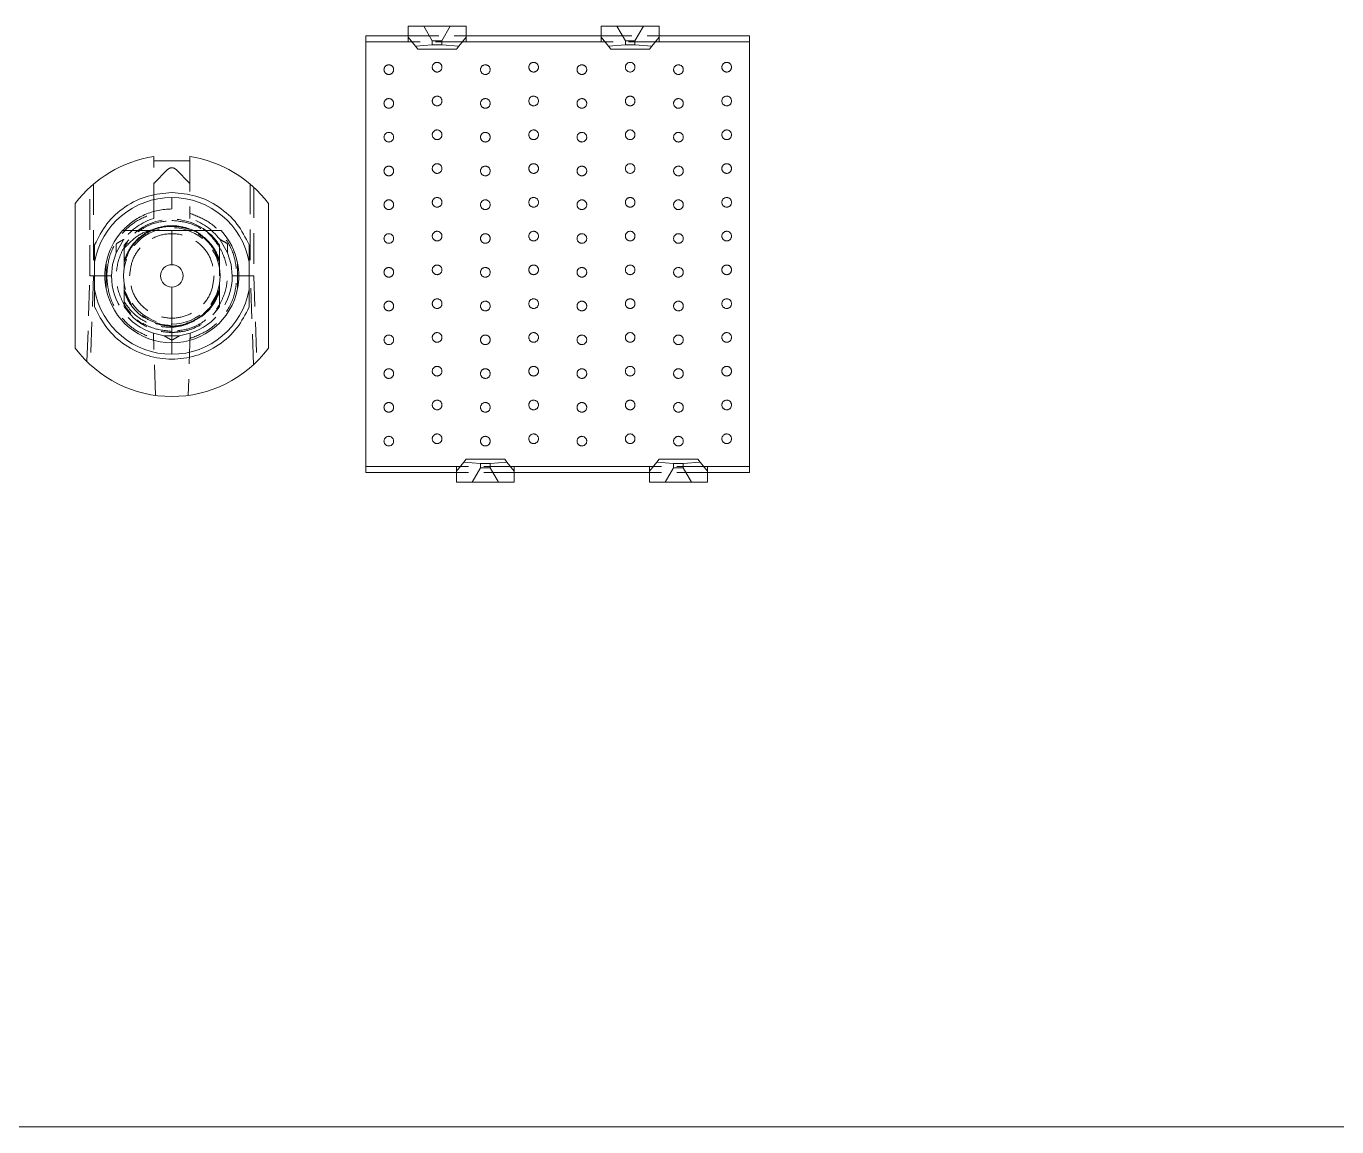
# Model space of a CAD drawing. Header units: millimetres. Extents: x 5 to 589, y 5 to 415.
# Drawn here: x 396.6 to 450.9, y 96.4 to 142 of the extents above; entities that cross this region are included whole.
import ezdxf

# ---------------------------------------------------------------- set-up
doc = ezdxf.new("R2010")
doc.units = ezdxf.units.MM
doc.linetypes.add('HIDDEN', pattern=[1.905, 1.27, -0.635])

msp = doc.modelspace()

# ---------------------------------------------------------------- linework, layer by layer
at = {"color": 7, "linetype": 'Continuous', "lineweight": 15}
for p, q in [((412.419, 141.564), (412.419, 142.014)), ((412.419, 142.014), (413.073, 142.014)), ((413.073, 142.014), (413.419, 141.414)), ((413.073, 142.014), (414.165, 142.014)), ((413.819, 141.414), (414.165, 142.014)), ((414.165, 142.014), (414.819, 142.014)), ((414.819, 142.014), (414.819, 141.564)), ((420.419, 141.564), (420.419, 142.014)), ((420.419, 142.014), (421.073, 142.014)), ((421.073, 142.014), (421.419, 141.414)), ((421.073, 142.014), (422.165, 142.014)), ((421.819, 141.414), (422.165, 142.014)), ((422.165, 142.014), (422.819, 142.014)), ((422.819, 142.014), (422.819, 141.564)), ((410.669, 141.614), (412.419, 141.614)), ((410.669, 141.614), (410.669, 141.364)), ((410.669, 141.364), (410.669, 123.764)), ((412.419, 141.364), (410.669, 141.364)), ((412.724, 141.183), (412.419, 141.564)), ((412.419, 141.364), (412.419, 141.564)), ((412.724, 141.183), (413.419, 141.244)), ((413.419, 141.414), (413.419, 141.244)), ((413.819, 141.414), (413.419, 141.414)), ((413.419, 141.244), (413.819, 141.244)), ((413.819, 141.244), (413.819, 141.414)), ((413.819, 141.244), (414.514, 141.183)), ((414.514, 141.183), (414.819, 141.564)), ((414.819, 141.614), (420.419, 141.614)), ((414.819, 141.564), (414.819, 141.364)), ((420.419, 141.364), (414.819, 141.364)), ((420.724, 141.183), (420.419, 141.564)), ((420.419, 141.364), (420.419, 141.564)), ((420.724, 141.183), (421.419, 141.244)), ((421.819, 141.414), (421.419, 141.414)), ((421.419, 141.414), (421.419, 141.244)), ((421.419, 141.244), (421.819, 141.244)), ((421.819, 141.244), (421.819, 141.414)), ((421.819, 141.244), (422.514, 141.183)), ((422.819, 141.564), (422.514, 141.183)), ((422.819, 141.614), (426.569, 141.614)), ((422.819, 141.564), (422.819, 141.364)), ((426.569, 141.364), (422.819, 141.364)), ((426.569, 141.614), (426.569, 141.364)), ((426.569, 123.764), (426.569, 141.364)), ((412.819, 141.064), (412.724, 141.183)), ((414.419, 141.064), (412.819, 141.064)), ((414.514, 141.183), (414.419, 141.064)), ((420.819, 141.064), (420.724, 141.183)), ((422.419, 141.064), (420.819, 141.064)), ((422.514, 141.183), (422.419, 141.064)), ((401.879, 136.607), (401.879, 136.439)), ((403.379, 136.439), (401.879, 136.439)), ((403.379, 136.607), (403.379, 136.439)), ((402.629, 134.914), (402.629, 134.439)), ((398.629, 134.664), (398.629, 128.664)), ((406.629, 128.664), (406.629, 134.664)), ((402.629, 132.129), (402.629, 133.539)), ((402.629, 128.889), (402.629, 131.199)), ((402.629, 128.889), (402.629, 128.414)), ((414.724, 123.945), (414.419, 123.564)), ((414.724, 123.945), (414.819, 124.064)), ((415.419, 123.884), (414.724, 123.945)), ((414.819, 124.064), (416.419, 124.064)), ((415.419, 123.884), (415.419, 123.714)), ((415.819, 123.884), (415.419, 123.884)), ((416.514, 123.945), (415.819, 123.884)), ((415.819, 123.714), (415.819, 123.884)), ((416.419, 124.064), (416.514, 123.945)), ((416.514, 123.945), (416.819, 123.564)), ((422.419, 123.564), (422.723, 123.945)), ((422.723, 123.945), (422.819, 124.064)), ((423.419, 123.884), (422.723, 123.945)), ((422.819, 124.064), (424.419, 124.064)), ((423.819, 123.884), (423.419, 123.884)), ((423.419, 123.884), (423.419, 123.714)), ((424.514, 123.945), (423.819, 123.884)), ((423.819, 123.714), (423.819, 123.884)), ((424.419, 124.064), (424.514, 123.945)), ((424.514, 123.945), (424.819, 123.564)), ((410.669, 123.764), (414.419, 123.764)), ((410.669, 123.764), (410.669, 123.514)), ((410.669, 123.514), (414.419, 123.514)), ((414.419, 123.564), (414.419, 123.764)), ((414.419, 123.114), (414.419, 123.564)), ((415.419, 123.714), (415.073, 123.114)), ((415.419, 123.714), (415.819, 123.714)), ((416.165, 123.114), (415.819, 123.714)), ((416.819, 123.764), (422.419, 123.764)), ((416.819, 123.764), (416.819, 123.564)), ((416.819, 123.564), (416.819, 123.114)), ((422.419, 123.514), (416.819, 123.514)), ((422.419, 123.564), (422.419, 123.764)), ((422.419, 123.114), (422.419, 123.564)), ((423.419, 123.714), (423.073, 123.114)), ((423.419, 123.714), (423.819, 123.714)), ((424.165, 123.114), (423.819, 123.714)), ((424.819, 123.764), (426.569, 123.764)), ((424.819, 123.764), (424.819, 123.564)), ((424.819, 123.564), (424.819, 123.114)), ((426.569, 123.514), (424.819, 123.514)), ((426.569, 123.514), (426.569, 123.764)), ((415.073, 123.114), (414.419, 123.114)), ((416.165, 123.114), (415.073, 123.114)), ((416.819, 123.114), (416.165, 123.114)), ((423.073, 123.114), (422.419, 123.114)), ((424.165, 123.114), (423.073, 123.114)), ((424.819, 123.114), (424.165, 123.114)), ((76.657, 96.394), (508.457, 96.394))]:
    msp.add_line(p, q, dxfattribs=at)
at = {"color": 7, "linetype": 'HIDDEN', "lineweight": 0}
for p, q in [((412.419, 141.614), (414.819, 141.614)), ((414.819, 141.364), (412.419, 141.364)), ((420.419, 141.614), (422.819, 141.614)), ((422.819, 141.364), (420.419, 141.364)), ((401.879, 134.258), (401.879, 136.439)), ((403.379, 136.439), (403.379, 134.258)), ((401.879, 135.499), (402.452, 136.072)), ((402.806, 136.072), (403.379, 135.499)), ((399.235, 131.664), (399.235, 135.335)), ((399.379, 135.464), (399.379, 132.314)), ((405.879, 132.314), (405.879, 135.464)), ((406.023, 135.335), (406.023, 131.664)), ((404.091, 133.485), (403.939, 133.594)), ((400.643, 133.183), (400.321, 132.624)), ((400.845, 133.165), (400.654, 132.937)), ((400.844, 133.164), (400.654, 132.937)), ((404.027, 133.553), (404.604, 132.937)), ((404.937, 132.624), (404.614, 133.183)), ((400.654, 132.937), (400.654, 131.979)), ((400.654, 132.665), (400.654, 132.315)), ((400.816, 132.63), (400.654, 132.315)), ((400.654, 132.23), (400.804, 132.547)), ((400.801, 132.543), (400.654, 132.23)), ((404.31, 132.887), (404.604, 132.315)), ((404.31, 132.886), (404.604, 132.315)), ((404.444, 132.569), (404.604, 132.23)), ((404.604, 132.23), (404.444, 132.569)), ((404.604, 132.315), (404.48, 132.556)), ((404.604, 132.937), (404.604, 132.315)), ((404.604, 131.979), (404.604, 132.23)), ((404.604, 131.664), (404.604, 132.017)), ((399.11, 128.111), (399.235, 131.664)), ((399.379, 131.664), (399.235, 131.664)), ((399.379, 131.664), (399.25, 127.978)), ((399.379, 131.664), (399.929, 131.664)), ((400.129, 131.664), (399.929, 131.664)), ((405.329, 131.664), (405.129, 131.664)), ((405.329, 131.664), (405.879, 131.664)), ((406.008, 127.978), (405.879, 131.664)), ((405.879, 131.664), (406.023, 131.664)), ((406.023, 131.664), (406.147, 128.111)), ((400.654, 131.349), (400.654, 130.591)), ((400.916, 130.541), (400.654, 131.098)), ((400.654, 131.098), (400.916, 130.541)), ((400.916, 130.541), (400.654, 131.098)), ((400.654, 131.098), (400.916, 130.541)), ((400.654, 131.013), (400.654, 130.39)), ((400.654, 131.013), (400.861, 130.61)), ((404.604, 131.098), (404.243, 130.392)), ((404.604, 131.013), (404.34, 130.499)), ((404.34, 130.499), (404.604, 131.013)), ((404.604, 131.013), (404.34, 130.499)), ((404.604, 131.098), (404.353, 130.566)), ((404.353, 130.566), (404.604, 131.098)), ((404.604, 131.098), (404.353, 130.566)), ((404.353, 130.566), (404.604, 131.098)), ((404.374, 130.566), (404.604, 131.013)), ((404.604, 131.098), (404.604, 131.349)), ((404.604, 130.39), (404.604, 131.013)), ((405.354, 131.139), (405.354, 131.139)), ((400.654, 130.39), (400.654, 130.748)), ((400.654, 130.39), (400.883, 130.117)), ((404.438, 130.193), (404.604, 130.39)), ((404.487, 130.251), (404.604, 130.39)), ((404.604, 130.663), (404.604, 130.39)), ((401.172, 129.839), (401.454, 129.629)), ((401.954, 126.71), (401.864, 129.284)), ((402.306, 129.185), (401.864, 129.284)), ((402.364, 129.347), (402.629, 129.314)), ((402.629, 129.314), (402.953, 129.354)), ((402.629, 129.314), (402.939, 129.353)), ((403.394, 129.284), (402.952, 129.185)), ((403.394, 129.284), (403.304, 126.71)), ((402.579, 129.027), (402.306, 129.185)), ((402.306, 129.185), (402.952, 129.185)), ((402.952, 129.185), (402.679, 129.027)), ((416.819, 123.764), (414.419, 123.764)), ((416.819, 123.514), (414.419, 123.514)), ((424.819, 123.764), (422.419, 123.764)), ((424.819, 123.514), (422.419, 123.514))]:
    msp.add_line(p, q, dxfattribs=at)
at = {"color": 7, "linetype": 'HIDDEN', "lineweight": 0, "flags": 128}
for points in [[(401.853, 133.593), (401.881, 133.597), (401.89, 133.597), (401.892, 133.597), (401.893, 133.596), (401.893, 133.596), (401.893, 133.596), (401.893, 133.596), (401.893, 133.596), (401.893, 133.596), (401.893, 133.596), (401.893, 133.596), (401.893, 133.596), (401.893, 133.596), (401.893, 133.596), (401.893, 133.596), (401.893, 133.596), (401.893, 133.596), (401.893, 133.596), (401.893, 133.596), (401.893, 133.596), (401.893, 133.596), (401.893, 133.596), (401.893, 133.596), (401.893, 133.596), (401.893, 133.596), (401.893, 133.596), (401.893, 133.596), (401.893, 133.595), (401.893, 133.595), (401.892, 133.594), (401.89, 133.592), (401.76, 133.528), (401.597, 133.44)], [(400.129, 131.664), (400.173, 132.13), (400.321, 132.624)], [(400.654, 132.937), (400.654, 132.937)], [(400.654, 132.937), (400.654, 132.937)], [(400.654, 132.937), (400.654, 132.937)], [(400.654, 132.937), (400.654, 132.937)], [(400.654, 132.937), (400.654, 132.937)], [(400.654, 132.937), (400.654, 132.937)], [(400.654, 132.937), (400.654, 132.937)], [(400.654, 132.937), (400.654, 132.937)], [(404.604, 132.937), (404.604, 132.937)], [(404.937, 132.624), (405.085, 132.13), (405.129, 131.664)], [(400.654, 131.979), (400.654, 131.979)], [(404.604, 132.23), (404.604, 132.23)], [(404.604, 132.23), (404.604, 132.23)], [(404.604, 132.23), (404.604, 132.23)], [(404.604, 132.23), (404.604, 132.23)], [(404.604, 132.23), (404.604, 132.23)], [(400.654, 131.349), (400.654, 131.349)], [(404.604, 131.098), (404.604, 131.098)], [(404.604, 131.098), (404.604, 131.098)], [(404.604, 131.098), (404.604, 131.098)], [(404.604, 131.098), (404.604, 131.098)], [(404.604, 131.098), (404.604, 131.098)], [(404.604, 131.098), (404.604, 131.098)], [(404.604, 131.098), (404.604, 131.098)], [(404.604, 131.098), (404.604, 131.098)], [(400.654, 130.39), (400.654, 130.39)], [(400.654, 130.39), (400.654, 130.39)], [(400.654, 130.39), (400.654, 130.39)], [(400.654, 130.39), (400.654, 130.39)], [(400.654, 130.39), (400.654, 130.39)], [(400.654, 130.39), (400.654, 130.39)], [(400.654, 130.39), (400.654, 130.39)], [(400.85, 130.637), (400.85, 130.637)], [(404.604, 130.39), (404.604, 130.39)], [(401.602, 129.885), (401.602, 129.885)]]:
    msp.add_lwpolyline(points, dxfattribs=at)
at = {"color": 7, "linetype": 'HIDDEN', "lineweight": 0}
for centre, radius in [((411.619, 140.214), 0.2), ((413.619, 140.314), 0.2), ((415.619, 140.214), 0.2), ((417.619, 140.314), 0.2), ((419.619, 140.214), 0.2), ((421.619, 140.314), 0.2), ((423.619, 140.214), 0.2), ((425.619, 140.314), 0.2), ((413.619, 138.914), 0.2), ((417.619, 138.914), 0.2), ((421.619, 138.914), 0.2), ((425.619, 138.914), 0.2), ((411.619, 138.814), 0.2), ((415.619, 138.814), 0.2), ((419.619, 138.814), 0.2), ((423.619, 138.814), 0.2), ((411.619, 137.414), 0.2), ((413.619, 137.514), 0.2), ((415.619, 137.414), 0.2), ((417.619, 137.514), 0.2), ((419.619, 137.414), 0.2), ((421.619, 137.514), 0.2), ((423.619, 137.414), 0.2), ((425.619, 137.514), 0.2), ((413.619, 136.114), 0.2), ((417.619, 136.114), 0.2), ((421.619, 136.114), 0.2), ((425.619, 136.114), 0.2), ((411.619, 136.014), 0.2), ((415.619, 136.014), 0.2), ((419.619, 136.014), 0.2), ((423.619, 136.014), 0.2), ((411.619, 134.614), 0.2), ((413.619, 134.714), 0.2), ((415.619, 134.614), 0.2), ((417.619, 134.714), 0.2), ((419.619, 134.614), 0.2), ((421.619, 134.714), 0.2), ((423.619, 134.614), 0.2), ((425.619, 134.714), 0.2), ((402.629, 131.664), 2), ((411.619, 133.214), 0.2), ((413.619, 133.314), 0.2), ((415.619, 133.214), 0.2), ((417.619, 133.314), 0.2), ((419.619, 133.214), 0.2), ((421.619, 133.314), 0.2), ((423.619, 133.214), 0.2), ((425.619, 133.314), 0.2), ((411.619, 131.814), 0.2), ((413.619, 131.914), 0.2), ((415.619, 131.814), 0.2), ((417.619, 131.914), 0.2), ((419.619, 131.814), 0.2), ((421.619, 131.914), 0.2), ((423.619, 131.814), 0.2), ((425.619, 131.914), 0.2), ((411.619, 130.414), 0.2), ((413.619, 130.514), 0.2), ((415.619, 130.414), 0.2), ((417.619, 130.514), 0.2), ((419.619, 130.414), 0.2), ((421.619, 130.514), 0.2), ((423.619, 130.414), 0.2), ((425.619, 130.514), 0.2), ((413.619, 129.114), 0.2), ((417.619, 129.114), 0.2), ((421.619, 129.114), 0.2), ((425.619, 129.114), 0.2), ((411.619, 129.014), 0.2), ((415.619, 129.014), 0.2), ((419.619, 129.014), 0.2), ((423.619, 129.014), 0.2), ((411.619, 127.614), 0.2), ((413.619, 127.714), 0.2), ((415.619, 127.614), 0.2), ((417.619, 127.714), 0.2), ((419.619, 127.614), 0.2), ((421.619, 127.714), 0.2), ((423.619, 127.614), 0.2), ((425.619, 127.714), 0.2), ((411.619, 126.214), 0.2), ((413.619, 126.314), 0.2), ((415.619, 126.214), 0.2), ((417.619, 126.314), 0.2), ((419.619, 126.214), 0.2), ((421.619, 126.314), 0.2), ((423.619, 126.214), 0.2), ((425.619, 126.314), 0.2), ((411.619, 124.814), 0.2), ((413.619, 124.914), 0.2), ((415.619, 124.814), 0.2), ((417.619, 124.914), 0.2), ((419.619, 124.814), 0.2), ((421.619, 124.914), 0.2), ((423.619, 124.814), 0.2), ((425.619, 124.914), 0.2)]:
    msp.add_circle(centre, radius, dxfattribs=at)
at = {"color": 7, "linetype": 'Continuous', "lineweight": 15}
for radius, start, end in [(5, 98.6269, 143.1301), (5, 36.8699, 81.3731), (3.25, 90, 169.9367), (3.25, 10.0633, 90), (2.775, 137.4934, 169.1071), (2.775, 10.8932, 42.5066), (2.775, 169.1067, 190.8938), (0.465, 90, 270), (0.465, 270, 90), (2.775, 349.1068, 10.8929), (3.25, 190.0633, 270), (2.775, 190.8929, 270), (2.775, 270, 349.1071), (3.25, 270, 349.9367), (5, 216.8699, 323.1301)]:
    msp.add_arc((402.629, 131.664), radius, start, end, dxfattribs=at)
at = {"color": 7, "linetype": 'HIDDEN', "lineweight": 0}
for radius, start, end in [(2.5, 107.4576, 142.5798), (2.35, 53.5058, 147.1851), (2.5, 37.4202, 72.5424), (2.5, 180, 252.1843), (2.5, 287.8157, 0)]:
    msp.add_arc((402.629, 131.664), radius, start, end, dxfattribs=at)
for points, knots in [([(402.452, 136.072), (402.478, 136.092), (402.53, 136.133), (402.629, 136.151), (402.728, 136.133), (402.78, 136.092), (402.806, 136.072)], [0, 0, 0, 0, 0.25, 0.500009, 0.75, 1, 1, 1, 1]), ([(399.929, 131.664), (399.955, 131.946), (400.008, 132.527), (400.435, 133.313), (401.072, 133.942), (401.615, 134.154), (401.879, 134.258)], [0, 0, 0, 0, 0.243393, 0.5, 0.756609, 1, 1, 1, 1]), ([(401.879, 134.258), (401.879, 134.23), (401.879, 134.175), (401.879, 134.106), (401.879, 134.057), (401.879, 134.052), (401.879, 134.049)], [0, 0, 0, 0, 0.25862, 0.513613, 0.756095, 1, 1, 1, 1]), ([(403.379, 134.258), (403.643, 134.154), (404.186, 133.942), (404.822, 133.313), (405.25, 132.527), (405.303, 131.946), (405.329, 131.664)], [0, 0, 0, 0, 0.2433922, 0.5000001, 0.7566077, 1, 1, 1, 1]), ([(403.379, 134.258), (403.379, 134.23), (403.379, 134.175), (403.379, 134.107), (403.379, 134.057), (403.379, 134.052), (403.379, 134.049)], [0, 0, 0, 0, 0.2581036, 0.5126077, 0.7555942, 1, 1, 1, 1]), ([(402.629, 129.364), (402.34, 129.395), (401.893, 129.442), (401.357, 129.729), (400.992, 130.026), (400.692, 130.392), (400.415, 130.928), (400.273, 131.664), (400.415, 132.4), (400.692, 132.936), (400.991, 133.302), (401.357, 133.599), (401.893, 133.885), (402.34, 133.933), (402.629, 133.964)], [0, 0, 0, 0, 0.1197212, 0.1848237, 0.2500001, 0.3151021, 0.3802784, 0.4999995, 0.6197207, 0.6848232, 0.7499997, 0.8151017, 0.8802788, 1, 1, 1, 1]), ([(403.867, 133.33), (403.861, 133.336), (403.702, 133.496), (403.27, 133.664), (402.632, 133.78), (401.977, 133.674), (401.393, 133.376), (400.914, 132.915), (400.741, 132.515), (400.654, 132.315)], [0, 0, 0, 0, 0.006975, 0.172479, 0.337983, 0.503488, 0.668992, 0.834496, 1, 1, 1, 1]), ([(404.159, 133.039), (404.06, 133.149), (403.816, 133.419), (403.276, 133.672), (402.63, 133.778), (401.977, 133.675), (401.392, 133.376), (400.914, 132.915), (400.741, 132.515), (400.654, 132.315)], [0, 0, 0, 0, 0.101378, 0.251149, 0.400919, 0.55069, 0.70046, 0.850229, 1, 1, 1, 1]), ([(400.654, 132.315), (400.741, 132.515), (400.914, 132.915), (401.392, 133.376), (401.977, 133.675), (402.63, 133.779), (403.275, 133.67), (403.788, 133.437), (404.013, 133.192), (404.09, 133.108)], [0, 0, 0, 0, 0.153218, 0.306436, 0.459654, 0.612873, 0.766091, 0.91931, 1, 1, 1, 1]), ([(400.654, 132.315), (400.741, 132.515), (400.914, 132.915), (401.392, 133.376), (401.977, 133.675), (402.63, 133.778), (403.277, 133.672), (403.82, 133.417), (404.067, 133.142), (404.169, 133.029)], [0, 0, 0, 0, 0.149287, 0.298575, 0.447862, 0.59715, 0.746436, 0.895723, 1, 1, 1, 1]), ([(400.654, 132.315), (400.741, 132.515), (400.914, 132.915), (401.392, 133.376), (401.977, 133.675), (402.63, 133.778), (403.276, 133.672), (403.817, 133.419), (404.062, 133.147), (404.161, 133.037)], [0, 0, 0, 0, 0.14967, 0.29934, 0.449009, 0.598678, 0.748346, 0.898015, 1, 1, 1, 1]), ([(404.604, 132.315), (404.517, 132.515), (404.344, 132.915), (403.865, 133.376), (403.281, 133.675), (402.629, 133.778), (401.977, 133.675), (401.392, 133.376), (400.914, 132.915), (400.741, 132.515), (400.654, 132.315)], [0, 0, 0, 0, 0.125, 0.25, 0.375, 0.5, 0.625001, 0.75, 0.875, 1, 1, 1, 1]), ([(400.654, 132.23), (400.735, 132.437), (400.897, 132.85), (401.373, 133.333), (401.965, 133.647), (402.629, 133.754), (403.293, 133.647), (403.885, 133.333), (404.361, 132.85), (404.523, 132.437), (404.604, 132.23)], [0, 0, 0, 0, 0.124999, 0.25, 0.375001, 0.5, 0.625, 0.75, 0.875, 1, 1, 1, 1]), ([(404.604, 132.23), (404.523, 132.437), (404.361, 132.85), (403.885, 133.333), (403.293, 133.647), (402.629, 133.754), (401.965, 133.647), (401.373, 133.333), (400.897, 132.85), (400.735, 132.437), (400.654, 132.23)], [0, 0, 0, 0, 0.1250005, 0.2499998, 0.3750002, 0.4999997, 0.6249994, 0.7500004, 0.8750007, 1, 1, 1, 1]), ([(400.654, 132.23), (400.735, 132.437), (400.897, 132.85), (401.373, 133.333), (401.965, 133.647), (402.629, 133.754), (403.293, 133.647), (403.885, 133.333), (404.361, 132.85), (404.523, 132.437), (404.604, 132.23)], [0, 0, 0, 0, 0.1250003, 0.25, 0.3750001, 0.5000003, 0.6250005, 0.7500007, 0.8750004, 1, 1, 1, 1]), ([(404.604, 132.23), (404.523, 132.437), (404.361, 132.85), (403.885, 133.333), (403.293, 133.647), (402.629, 133.754), (401.965, 133.647), (401.373, 133.333), (400.897, 132.85), (400.735, 132.437), (400.654, 132.23)], [0, 0, 0, 0, 0.125, 0.249999, 0.374999, 0.5, 0.625, 0.75, 0.875, 1, 1, 1, 1]), ([(400.654, 132.23), (400.735, 132.437), (400.897, 132.85), (401.373, 133.333), (401.965, 133.647), (402.629, 133.754), (403.293, 133.647), (403.885, 133.333), (404.361, 132.85), (404.523, 132.437), (404.604, 132.23)], [0, 0, 0, 0, 0.125001, 0.250001, 0.375001, 0.500001, 0.625001, 0.749999, 0.874999, 1, 1, 1, 1]), ([(404.604, 132.23), (404.523, 132.437), (404.361, 132.85), (403.885, 133.333), (403.293, 133.647), (402.629, 133.754), (401.965, 133.647), (401.373, 133.333), (400.897, 132.85), (400.735, 132.437), (400.654, 132.23)], [0, 0, 0, 0, 0.125001, 0.250001, 0.375001, 0.499999, 0.624999, 0.749999, 0.874999, 1, 1, 1, 1]), ([(400.654, 132.803), (400.807, 132.97), (401.112, 133.303), (401.565, 133.518), (401.817, 133.584), (401.853, 133.593)], [0, 0, 0, 0, 0.4618339, 0.924146, 1, 1, 1, 1]), ([(402.629, 133.964), (402.918, 133.933), (403.365, 133.885), (403.901, 133.599), (404.266, 133.302), (404.565, 132.936), (404.843, 132.4), (404.985, 131.664), (404.843, 130.928), (404.566, 130.392), (404.266, 130.026), (403.901, 129.729), (403.365, 129.443), (402.918, 129.395), (402.629, 129.364)], [0, 0, 0, 0, 0.119721, 0.184823, 0.25, 0.315102, 0.380279, 0.5, 0.619722, 0.684824, 0.75, 0.815102, 0.880279, 1, 1, 1, 1]), ([(404.604, 132.937), (404.489, 133.098), (404.304, 133.356), (404.039, 133.529), (403.939, 133.594)], [0, 0, 0, 0, 0.621036, 1, 1, 1, 1]), ([(400.643, 133.183), (400.642, 133.182), (400.64, 133.181), (400.619, 133.169), (400.567, 133.139), (400.48, 133.088), (400.409, 133.048), (400.371, 133.025)], [0, 0, 0, 0, 0.074113, 0.154925, 0.359908, 0.653718, 1, 1, 1, 1]), ([(400.879, 131.664), (400.905, 131.893), (400.958, 132.351), (401.363, 132.934), (401.941, 133.323), (402.629, 133.459), (403.317, 133.323), (403.895, 132.934), (404.3, 132.351), (404.353, 131.893), (404.379, 131.664)], [0, 0, 0, 0, 0.125, 0.25, 0.375, 0.5, 0.625, 0.75, 0.875, 1, 1, 1, 1]), ([(404.191, 132.999), (404.104, 133.091), (404.003, 133.199), (403.889, 133.303), (403.869, 133.325), (403.866, 133.332), (403.865, 133.334), (403.865, 133.335), (403.866, 133.335), (403.866, 133.336)], [0, 0, 0, 0, 0.805355, 0.945967, 0.982685, 0.993237, 0.996922, 0.998502, 1, 1, 1, 1]), ([(403.866, 133.336), (404.028, 133.194), (404.354, 132.911), (404.52, 132.514), (404.604, 132.315)], [0, 0, 0, 0, 0.500001, 1, 1, 1, 1]), ([(404.09, 133.108), (404.166, 133.039), (404.405, 132.824), (404.524, 132.521), (404.604, 132.315)], [0, 0, 0, 0, 0.321279, 1, 1, 1, 1]), ([(404.887, 133.025), (404.816, 133.067), (404.722, 133.121), (404.639, 133.169), (404.618, 133.181), (404.615, 133.182), (404.614, 133.183)], [0, 0, 0, 0, 0.638721, 0.843752, 0.925003, 1, 1, 1, 1]), ([(400.321, 132.939), (400.321, 132.948), (400.323, 132.965), (400.333, 132.989), (400.349, 133.011), (400.363, 133.021), (400.371, 133.025)], [0, 0, 0, 0, 0.250825, 0.500001, 0.749222, 1, 1, 1, 1]), ([(400.321, 132.939), (400.321, 132.857), (400.321, 132.748), (400.321, 132.652), (400.321, 132.627), (400.321, 132.625), (400.321, 132.624)], [0, 0, 0, 0, 0.638676, 0.843743, 0.924999, 1, 1, 1, 1]), ([(404.604, 132.23), (404.556, 132.369), (404.459, 132.648), (404.28, 132.882), (404.191, 132.999)], [0, 0, 0, 0, 0.5000023, 1, 1, 1, 1]), ([(404.887, 133.025), (404.895, 133.021), (404.909, 133.011), (404.925, 132.989), (404.935, 132.965), (404.937, 132.948), (404.937, 132.939)], [0, 0, 0, 0, 0.250774, 0.49999, 0.749189, 1, 1, 1, 1]), ([(404.937, 132.939), (404.937, 132.857), (404.937, 132.748), (404.937, 132.652), (404.937, 132.627), (404.937, 132.625), (404.937, 132.624)], [0, 0, 0, 0, 0.638721, 0.843749, 0.925002, 1, 1, 1, 1]), ([(400.654, 132.23), (400.654, 132.23), (400.654, 132.231), (400.654, 132.238), (400.654, 132.264), (400.654, 132.293), (400.654, 132.315)], [0, 0, 0, 0, 0.068922, 0.145486, 0.344964, 1, 1, 1, 1]), ([(400.654, 132.315), (400.654, 132.293), (400.654, 132.265), (400.654, 132.238), (400.654, 132.231), (400.654, 132.23), (400.654, 132.23)], [0, 0, 0, 0, 0.659357, 0.855304, 0.930501, 1, 1, 1, 1]), ([(400.654, 132.23), (400.654, 132.23), (400.654, 132.231), (400.654, 132.238), (400.654, 132.264), (400.654, 132.293), (400.654, 132.315)], [0, 0, 0, 0, 0.068837, 0.145295, 0.344667, 1, 1, 1, 1]), ([(404.604, 132.315), (404.604, 132.293), (404.604, 132.265), (404.604, 132.238), (404.604, 132.231), (404.604, 132.23), (404.604, 132.23)], [0, 0, 0, 0, 0.659446, 0.855332, 0.930504, 1, 1, 1, 1]), ([(399.929, 131.664), (399.955, 131.382), (400.007, 130.803), (400.433, 130.018), (401.067, 129.389), (401.608, 129.176), (401.871, 129.072)], [0, 0, 0, 0, 0.2434215, 0.4999989, 0.7565775, 1, 1, 1, 1]), ([(404.379, 131.664), (404.353, 131.435), (404.3, 130.977), (403.895, 130.394), (403.317, 130.005), (402.629, 129.868), (401.941, 130.005), (401.363, 130.394), (400.958, 130.977), (400.905, 131.435), (400.879, 131.664)], [0, 0, 0, 0, 0.1249999, 0.2500002, 0.3749998, 0.5, 0.6250002, 0.7499998, 0.8750001, 1, 1, 1, 1]), ([(403.386, 129.072), (403.65, 129.176), (404.191, 129.389), (404.825, 130.018), (405.251, 130.803), (405.303, 131.382), (405.329, 131.664)], [0, 0, 0, 0, 0.243423, 0.5, 0.756578, 1, 1, 1, 1]), ([(400.654, 131.098), (400.654, 131.098), (400.654, 131.097), (400.654, 131.09), (400.654, 131.063), (400.654, 131.035), (400.654, 131.013)], [0, 0, 0, 0, 0.06887, 0.145368, 0.344813, 1, 1, 1, 1]), ([(400.654, 131.013), (400.654, 131.035), (400.654, 131.063), (400.654, 131.09), (400.654, 131.097), (400.654, 131.098), (400.654, 131.098)], [0, 0, 0, 0, 0.659285, 0.855239, 0.930487, 1, 1, 1, 1]), ([(400.654, 131.013), (400.654, 131.035), (400.654, 131.063), (400.654, 131.09), (400.654, 131.097), (400.654, 131.098), (400.654, 131.098)], [0, 0, 0, 0, 0.659565, 0.855399, 0.930574, 1, 1, 1, 1]), ([(404.243, 130.392), (404.115, 130.254), (403.859, 129.977), (403.35, 129.714), (402.796, 129.59), (402.228, 129.623), (401.689, 129.807), (401.223, 130.132), (400.852, 130.568), (400.72, 130.921), (400.654, 131.098)], [0, 0, 0, 0, 0.125, 0.25, 0.375001, 0.500002, 0.625001, 0.75, 0.875001, 1, 1, 1, 1]), ([(400.654, 131.013), (400.709, 130.876), (400.818, 130.601), (401.088, 130.245), (401.421, 129.951), (401.811, 129.735), (402.237, 129.605), (402.68, 129.57), (403.123, 129.624), (403.397, 129.735), (403.533, 129.791)], [0, 0, 0, 0, 0.1250011, 0.2500005, 0.3749995, 0.5000004, 0.6250004, 0.7499995, 0.8749995, 1, 1, 1, 1]), ([(404.604, 131.013), (404.517, 130.813), (404.344, 130.413), (403.865, 129.952), (403.281, 129.653), (402.629, 129.55), (401.977, 129.653), (401.392, 129.952), (400.914, 130.413), (400.741, 130.813), (400.654, 131.013)], [0, 0, 0, 0, 0.125, 0.25, 0.375, 0.5, 0.625, 0.75, 0.875, 1, 1, 1, 1]), ([(403.458, 129.781), (403.591, 129.84), (403.924, 129.988), (404.342, 130.417), (404.517, 130.814), (404.604, 131.013)], [0, 0, 0, 0, 0.252268, 0.626135, 1, 1, 1, 1]), ([(404.604, 131.098), (404.526, 130.888), (404.383, 130.502), (404.079, 130.227), (403.94, 130.101)], [0, 0, 0, 0, 0.544504, 1, 1, 1, 1]), ([(403.94, 130.101), (404.079, 130.227), (404.383, 130.502), (404.526, 130.888), (404.604, 131.098)], [0, 0, 0, 0, 0.455496, 1, 1, 1, 1]), ([(404.604, 131.013), (404.521, 130.809), (404.381, 130.464), (404.104, 130.221), (403.991, 130.121)], [0, 0, 0, 0, 0.592112, 1, 1, 1, 1]), ([(404.604, 131.013), (404.604, 131.035), (404.604, 131.063), (404.604, 131.09), (404.604, 131.097), (404.604, 131.098), (404.604, 131.098)], [0, 0, 0, 0, 0.659445, 0.855369, 0.930552, 1, 1, 1, 1]), ([(404.604, 131.098), (404.604, 131.098), (404.604, 131.097), (404.604, 131.09), (404.604, 131.063), (404.604, 131.035), (404.604, 131.013)], [0, 0, 0, 0, 0.068869, 0.145435, 0.344933, 1, 1, 1, 1]), ([(404.604, 131.013), (404.604, 131.035), (404.604, 131.063), (404.604, 131.09), (404.604, 131.097), (404.604, 131.098), (404.604, 131.098)], [0, 0, 0, 0, 0.659328, 0.85528, 0.930492, 1, 1, 1, 1]), ([(404.604, 131.098), (404.604, 131.098), (404.604, 131.097), (404.604, 131.09), (404.604, 131.063), (404.604, 131.035), (404.604, 131.013)], [0, 0, 0, 0, 0.068937, 0.14558, 0.345186, 1, 1, 1, 1]), ([(400.654, 130.591), (400.771, 130.428), (401.004, 130.105), (401.497, 129.764), (402.048, 129.55), (402.436, 129.54), (402.629, 129.535)], [0, 0, 0, 0, 0.255054, 0.506738, 0.755052, 1, 1, 1, 1]), ([(400.654, 130.39), (400.772, 130.234), (401.007, 129.92), (401.494, 129.582), (402.042, 129.356), (402.433, 129.328), (402.629, 129.314)], [0, 0, 0, 0, 0.25, 0.499999, 0.749998, 1, 1, 1, 1]), ([(400.654, 130.39), (400.772, 130.234), (401.007, 129.92), (401.494, 129.582), (402.042, 129.356), (402.433, 129.328), (402.629, 129.314)], [0, 0, 0, 0, 0.25, 0.499999, 0.749998, 1, 1, 1, 1]), ([(402.629, 129.314), (402.824, 129.328), (403.216, 129.356), (403.764, 129.582), (404.25, 129.92), (404.486, 130.234), (404.604, 130.39)], [0, 0, 0, 0, 0.249998, 0.500001, 0.75, 1, 1, 1, 1]), ([(402.629, 129.314), (402.824, 129.328), (403.216, 129.356), (403.764, 129.582), (404.25, 129.92), (404.486, 130.234), (404.604, 130.39)], [0, 0, 0, 0, 0.249998, 0.500001, 0.75, 1, 1, 1, 1]), ([(403.533, 129.791), (403.668, 129.874), (403.935, 130.038), (404.14, 130.275), (404.243, 130.392)], [0, 0, 0, 0, 0.502466, 1, 1, 1, 1]), ([(403.533, 129.791), (403.391, 129.723), (403.104, 129.587), (402.788, 129.552), (402.629, 129.535)], [0, 0, 0, 0, 0.497064, 1, 1, 1, 1]), ([(402.679, 129.027), (402.671, 129.024), (402.655, 129.016), (402.629, 129.013), (402.603, 129.016), (402.587, 129.024), (402.579, 129.027)], [0, 0, 0, 0, 0.249976, 0.5, 0.750024, 1, 1, 1, 1])]:
    msp.add_open_spline(points, degree=3, knots=knots, dxfattribs=at)
at = {"color": 7, "linetype": 'Continuous', "lineweight": 15}
for points, knots in [([(399.429, 132.953), (399.58, 133.253), (399.889, 133.866), (400.674, 134.564), (401.616, 135.03), (402.3, 135.086), (402.635, 135.114)], [0, 0, 0, 0, 0.244391, 0.499999, 0.75561, 1, 1, 1, 1]), ([(402.635, 135.114), (402.968, 135.085), (403.651, 135.027), (404.588, 134.561), (405.37, 133.864), (405.678, 133.252), (405.829, 132.953)], [0, 0, 0, 0, 0.244423, 0.5, 0.755577, 1, 1, 1, 1]), ([(402.629, 134.439), (402.437, 134.427), (402.054, 134.405), (401.504, 134.22), (400.997, 133.94), (400.721, 133.673), (400.583, 133.539)], [0, 0, 0, 0, 0.250001, 0.500003, 0.750002, 1, 1, 1, 1]), ([(402.629, 133.539), (402.434, 133.539), (401.93, 133.539), (401.248, 133.539), (400.799, 133.539), (400.583, 133.539)], [0, 0, 0, 0, 0.246526, 0.638139, 1, 1, 1, 1]), ([(404.675, 133.539), (404.237, 133.539), (403.634, 133.539), (402.845, 133.539), (402.629, 133.539)], [0, 0, 0, 0, 0.725759, 1, 1, 1, 1]), ([(399.429, 132.953), (399.429, 132.819), (399.429, 132.645), (399.429, 132.451), (399.429, 132.37), (399.429, 132.316), (399.429, 132.277), (399.429, 132.25), (399.429, 132.236), (399.429, 132.232), (399.429, 132.232), (399.429, 132.232)], [0, 0, 0, 0, 0.5219292, 0.6747084, 0.7796382, 0.8517345, 0.9016698, 0.9545678, 0.9758817, 0.993094, 1, 1, 1, 1]), ([(405.829, 132.953), (405.829, 132.819), (405.829, 132.645), (405.829, 132.451), (405.829, 132.37), (405.829, 132.316), (405.829, 132.277), (405.829, 132.25), (405.829, 132.236), (405.829, 132.232), (405.829, 132.232), (405.829, 132.232)], [0, 0, 0, 0, 0.5219292, 0.6747084, 0.7796382, 0.8517345, 0.9016698, 0.9545678, 0.9758817, 0.993094, 1, 1, 1, 1]), ([(399.429, 132.232), (399.429, 132.056), (399.429, 131.703), (399.429, 131.31), (399.429, 131.118), (399.429, 131.096)], [0, 0, 0, 0, 0.469096, 0.939612, 1, 1, 1, 1]), ([(399.904, 132.188), (399.904, 131.898), (399.904, 131.545), (399.904, 131.201), (399.904, 131.139)], [0, 0, 0, 0, 0.8215, 1, 1, 1, 1]), ([(405.354, 131.139), (405.354, 131.43), (405.354, 131.783), (405.354, 132.127), (405.354, 132.188)], [0, 0, 0, 0, 0.821487, 1, 1, 1, 1]), ([(405.829, 132.232), (405.829, 132.056), (405.829, 131.703), (405.829, 131.31), (405.829, 131.118), (405.829, 131.096)], [0, 0, 0, 0, 0.469096, 0.939612, 1, 1, 1, 1]), ([(399.429, 131.096), (399.429, 131.095), (399.429, 131.094), (399.429, 131.083), (399.429, 131.039), (399.429, 130.843), (399.429, 130.609), (399.429, 130.412), (399.429, 130.375)], [0, 0, 0, 0, 0.01693, 0.039302, 0.081695, 0.236193, 0.85216, 1, 1, 1, 1]), ([(405.829, 131.096), (405.829, 131.095), (405.829, 131.094), (405.829, 131.083), (405.829, 131.039), (405.829, 130.843), (405.829, 130.609), (405.829, 130.412), (405.829, 130.375)], [0, 0, 0, 0, 0.01693, 0.039302, 0.081695, 0.236193, 0.85216, 1, 1, 1, 1]), ([(405.829, 130.375), (405.678, 130.076), (405.369, 129.464), (404.586, 128.762), (403.646, 128.313), (402.629, 128.165), (401.612, 128.313), (400.672, 128.762), (399.889, 129.464), (399.58, 130.076), (399.429, 130.375)], [0, 0, 0, 0, 0.122204, 0.25, 0.377796, 0.5, 0.622203, 0.75, 0.877796, 1, 1, 1, 1])]:
    msp.add_open_spline(points, degree=3, knots=knots, dxfattribs=at)

doc.saveas('drawing.dxf')
